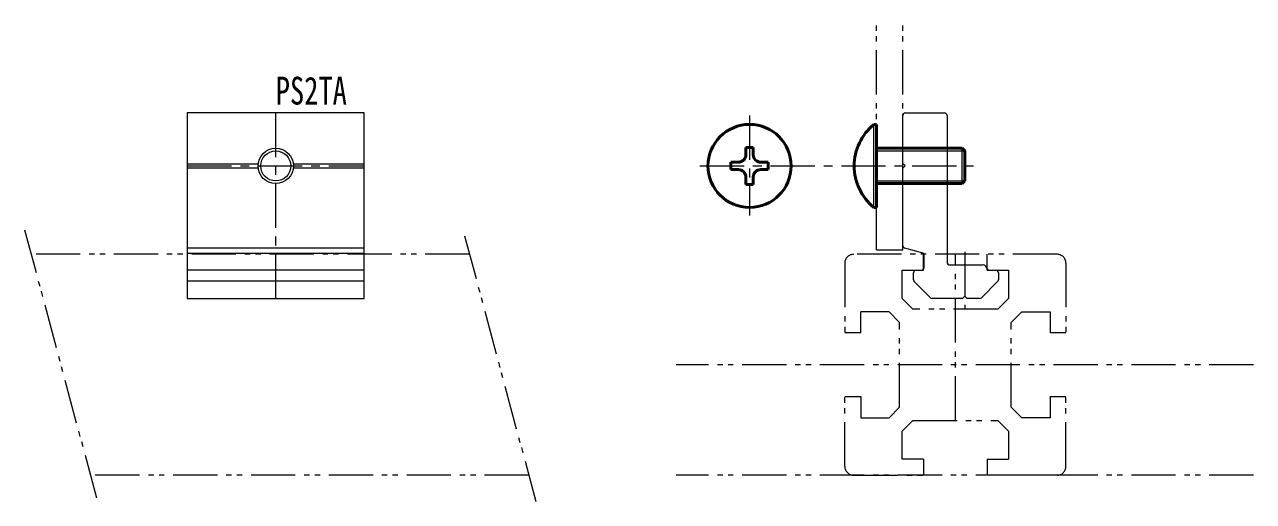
# Model space of a CAD drawing. Units: millimetres on the paper. Extents: x -623 to -78, y -398 to -116.
# Drawn here: x -622.9 to -484, y -398.5 to -344.5 of the extents above; entities that cross this region are included whole.
import ezdxf
from ezdxf.enums import TextEntityAlignment as Align

# ---------------------------------------------------------------- set-up
doc = ezdxf.new("R2010")
doc.units = ezdxf.units.MM
doc.linetypes.add('CHAIN1', pattern=[8, 5, -1, 1, -1])
doc.linetypes.add('DOUBLE_CHAIN1', pattern=[8.8, 5, -1, 0.6, -0.6, 0.6, -1])
for name, color, linetype, lineweight in [('0-0', 7, 'Continuous', 18), ('0-1', 4, 'DOUBLE_CHAIN1', 18), ('0-2', 1, 'Continuous', 40), ('0-3', 2, 'Continuous', 50)]:
    doc.layers.add(name, color=color, linetype=linetype, lineweight=lineweight)
doc.styles.add('ＭＳ ゴシック', font='')
doc.styles.get('ＭＳ ゴシック').set_extended_font_data('MS Gothic')

msp = doc.modelspace()

# ---------------------------------------------------------------- linework, layer by layer
at = {"layer": '0-0'}
for p, q in [((-604.5, -354.5), (-604.5, -375.5)), ((-584.5, -354.5), (-604.5, -354.5)), ((-584.5, -375.5), (-584.5, -354.5)), ((-523.602, -360.25), (-523.602, -354.8)), ((-523.302, -354.5), (-518.902, -354.5)), ((-518.602, -354.8), (-518.602, -371.4)), ((-523.352, -360.5), (-523.602, -360.25)), ((-523.602, -360.75), (-523.352, -360.5)), ((-523.602, -369.527), (-523.602, -360.75)), ((-604.5, -369.757), (-584.5, -369.757)), ((-584.5, -370.4), (-604.5, -370.4)), ((-521.202, -370.4), (-523.38, -369.817)), ((-521.202, -372), (-521.202, -370.63)), ((-584.5, -372.3), (-604.5, -372.3)), ((-522.102, -372.3), (-521.502, -372.3)), ((-518.302, -371.7), (-514.522, -371.7)), ((-514.262, -371.85), (-514.002, -372.3)), ((-513.829, -372.3), (-513.102, -372.3)), ((-604.5, -373.5), (-584.5, -373.5)), ((-522.402, -373.376), (-522.402, -372.6)), ((-520.49, -375.412), (-522.402, -373.5)), ((-512.89, -373.588), (-514.714, -375.412)), ((-512.802, -372.6), (-512.802, -373.376)), ((-604.5, -375.5), (-584.5, -375.5)), ((-516.852, -375.5), (-520.278, -375.5)), ((-516.602, -375.25), (-516.852, -375.5)), ((-516.352, -375.5), (-516.602, -375.25)), ((-514.926, -375.5), (-516.352, -375.5))]:
    msp.add_line(p, q, dxfattribs=at)
msp.add_circle((-594.5, -360.5), 1.7, dxfattribs=at)
for centre, start, end in [((-523.302, -354.8), 90, 180), ((-518.902, -354.8), 0, 90), ((-523.302, -369.527), 180, 255), ((-521.502, -370.63), 0, 75), ((-522.102, -372.6), 90, 180), ((-521.502, -372), 270, 0), ((-518.302, -371.4), 180, 270), ((-514.522, -372), 30, 90), ((-513.829, -372), 210, 270), ((-513.102, -372.6), 0, 90), ((-522.102, -373.376), 180, 225), ((-513.102, -373.376), 315, 360), ((-520.278, -375.2), 225, 270), ((-514.926, -375.2), 270, 315)]:
    msp.add_arc(centre, 0.3, start, end, dxfattribs=at)
at = {"layer": '0-1', "linetype": 'CHAIN1'}
for p, q in [((-594.5, -375.5), (-594.5, -354.5)), ((-604.5, -360.5), (-584.5, -360.5)), ((-516.602, -370.22), (-516.602, -376.682))]:
    msp.add_line(p, q, dxfattribs=at)
at = {"layer": '0-1', "linetype": 'Continuous'}
for p, q in [((-604.5, -360.25), (-596.484, -360.25)), ((-596.484, -360.75), (-604.5, -360.75)), ((-592.516, -360.25), (-584.5, -360.25)), ((-584.5, -360.75), (-592.516, -360.75))]:
    msp.add_line(p, q, dxfattribs=at)
at = {"layer": '0-1'}
for p, q in [((-506.166, -370.5), (-529.166, -370.5)), ((-526.602, -370), (-523.602, -370)), ((-521.266, -372.3), (-521.266, -370.5)), ((-517.666, -389.3), (-517.666, -370.5)), ((-514.066, -372.3), (-514.066, -370.5)), ((-530.166, -371.5), (-530.166, -379.4)), ((-523.666, -372.3), (-521.266, -372.3)), ((-523.666, -375.5), (-523.666, -372.3)), ((-514.066, -372.3), (-511.666, -372.3)), ((-511.666, -372.3), (-511.666, -375.5)), ((-505.166, -371.5), (-505.166, -379.4)), ((-522.466, -376.7), (-523.666, -375.5)), ((-511.666, -375.5), (-512.866, -376.7)), ((-525.166, -377), (-528.366, -377)), ((-528.366, -379.4), (-528.366, -377)), ((-525.166, -377), (-523.966, -378.2)), ((-512.866, -376.7), (-522.466, -376.7)), ((-511.366, -378.2), (-510.166, -377)), ((-510.166, -377), (-506.966, -377)), ((-506.966, -377), (-506.966, -379.4)), ((-523.966, -387.8), (-523.966, -378.2)), ((-511.366, -387.8), (-511.366, -378.2)), ((-528.366, -379.4), (-530.166, -379.4)), ((-505.166, -379.4), (-506.966, -379.4)), ((-483.971, -383), (-549.228, -383)), ((-530.166, -394.5), (-530.166, -386.6)), ((-530.166, -386.6), (-528.366, -386.6)), ((-528.366, -386.6), (-528.366, -389)), ((-506.966, -386.6), (-506.966, -389)), ((-506.966, -386.6), (-505.166, -386.6)), ((-505.166, -394.5), (-505.166, -386.6)), ((-525.166, -389), (-523.966, -387.8)), ((-511.366, -387.8), (-510.166, -389)), ((-528.366, -389), (-525.166, -389)), ((-522.466, -389.3), (-523.666, -390.5)), ((-522.466, -389.3), (-512.866, -389.3)), ((-512.866, -389.3), (-511.666, -390.5)), ((-506.966, -389), (-510.166, -389)), ((-523.666, -393.7), (-523.666, -390.5)), ((-511.666, -390.5), (-511.666, -393.7)), ((-521.266, -393.7), (-523.666, -393.7)), ((-521.266, -393.7), (-521.266, -395.5)), ((-514.066, -393.7), (-514.066, -395.5)), ((-514.066, -393.7), (-511.666, -393.7)), ((-483.971, -395.5), (-549.228, -395.5)), ((-529.166, -395.5), (-521.266, -395.5)), ((-506.166, -395.5), (-514.066, -395.5))]:
    msp.add_line(p, q, dxfattribs=at)
at = {"layer": '0-1', "linetype": 'Continuous'}
msp.add_circle((-594.5, -360.5), 2, dxfattribs=at)
at = {"layer": '0-1'}
for centre, start, end in [((-529.166, -371.5), 90, 180), ((-506.166, -371.5), 0, 90), ((-529.166, -394.5), 180, 270), ((-506.166, -394.5), 270, 0)]:
    msp.add_arc(centre, 1, start, end, dxfattribs=at)
at = {"layer": '0-2', "color": 4, "linetype": 'DOUBLE_CHAIN1', "lineweight": 18}
for p, q in [((-526.602, -370), (-526.602, -344.497)), ((-523.602, -370), (-523.602, -344.497)), ((-622.896, -367.731), (-614.659, -398.472)), ((-573.152, -368.422), (-565.1, -398.472)), ((-572.595, -370.5), (-622.154, -370.5)), ((-565.897, -395.5), (-615.456, -395.5))]:
    msp.add_line(p, q, dxfattribs=at)
at = {"layer": '0-3', "color": 4, "linetype": 'CHAIN1', "lineweight": 18}
for p, q in [((-540.934, -354.79), (-540.934, -366.095)), ((-546.554, -360.5), (-515.614, -360.5))]:
    msp.add_line(p, q, dxfattribs=at)
at = {"layer": '0-3'}
for p, q in [((-526.891, -355.8), (-526.602, -355.8)), ((-526.602, -365.2), (-526.602, -355.8)), ((-541.354, -359.24), (-541.354, -358.4)), ((-541.354, -358.4), (-540.514, -358.4)), ((-540.514, -359.24), (-540.514, -358.4)), ((-526.602, -358.5), (-516.902, -358.5)), ((-542.194, -360.08), (-543.034, -360.08)), ((-543.034, -360.92), (-543.034, -360.08)), ((-542.194, -360.92), (-543.034, -360.92)), ((-539.674, -360.08), (-538.834, -360.08)), ((-539.674, -360.92), (-538.834, -360.92)), ((-538.834, -360.92), (-538.834, -360.08)), ((-541.354, -361.76), (-541.354, -362.6)), ((-540.514, -361.76), (-540.514, -362.6)), ((-526.602, -362.5), (-516.902, -362.5)), ((-516.602, -362.2), (-516.902, -362.5)), ((-541.354, -362.6), (-540.514, -362.6)), ((-526.891, -365.2), (-526.602, -365.2))]:
    msp.add_line(p, q, dxfattribs=at)
at = {"layer": '0-3', "color": 4, "lineweight": 18}
for p, q in [((-526.891, -365.2), (-526.891, -355.8)), ((-526.602, -358.8), (-516.602, -358.8)), ((-516.902, -362.5), (-516.902, -358.5)), ((-526.602, -362.2), (-516.602, -362.2))]:
    msp.add_line(p, q, dxfattribs=at)
at = {"layer": '0-3'}
msp.add_lwpolyline([(-516.602, -362.2), (-516.602, -358.8), (-516.902, -358.5)], dxfattribs=at)
msp.add_circle((-540.934, -360.5), 4.7, dxfattribs=at)
for centre, radius, start, end in [((-523.002, -360.5), 6.1, 129.60191, 230.39807), ((-542.194, -359.24), 0.84, 270, 0), ((-539.674, -359.24), 0.84, 180, 270), ((-542.194, -361.76), 0.84, 0, 90), ((-539.674, -361.76), 0.84, 90, 180)]:
    msp.add_arc(centre, radius, start, end, dxfattribs=at)

# ---------------------------------------------------------------- texts
at = {"layer": '0-0', "style": 'ＭＳ ゴシック', "width": 0.75}
msp.add_text('PS2TA', height=3.152, dxfattribs=at).set_placement((-594.5, -354.5), align=Align.BOTTOM_LEFT)

doc.saveas('drawing.dxf')
